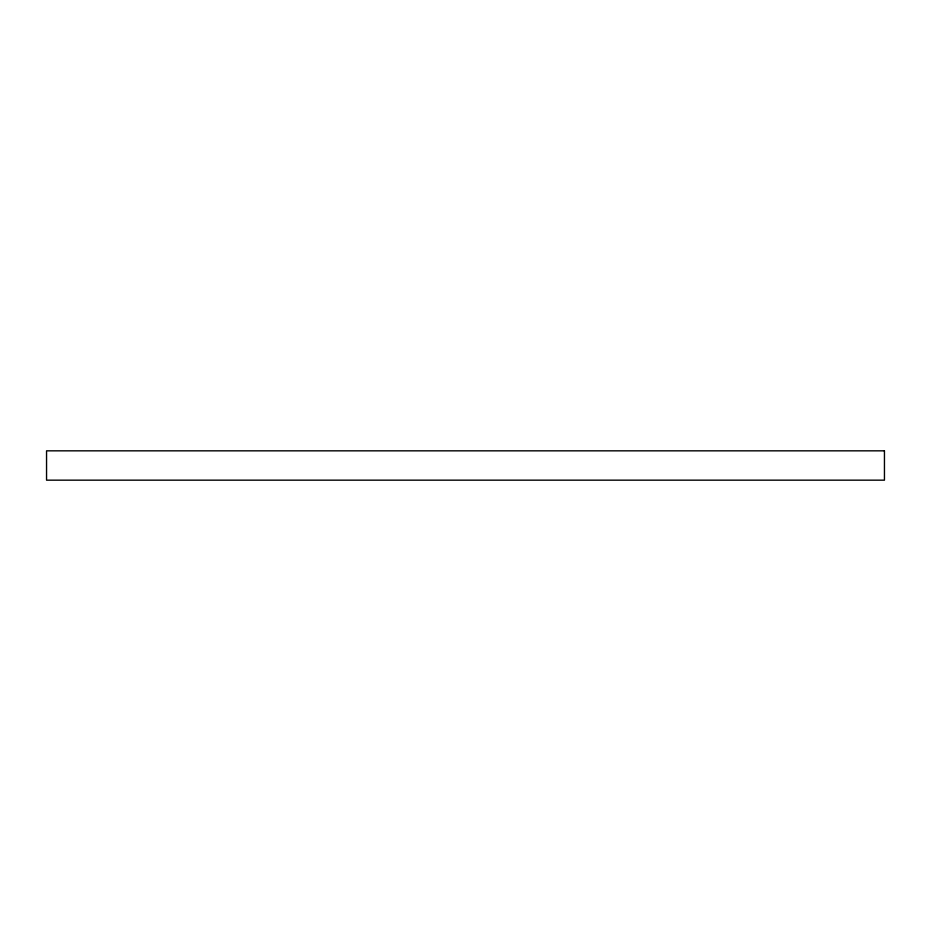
<?xml version="1.0" encoding="UTF-8"?>
<svg xmlns="http://www.w3.org/2000/svg" width="931" height="931" viewBox="0 0 931 931"><rect width="100%" height="100%" fill="white"/><g stroke="black" fill="none" stroke-linecap="round" stroke-linejoin="round"><path stroke-width="1.4" d="M884.45 450.837L46.55 450.837L46.55 480.163L884.45 480.163L884.45 450.837"/></g></svg>
